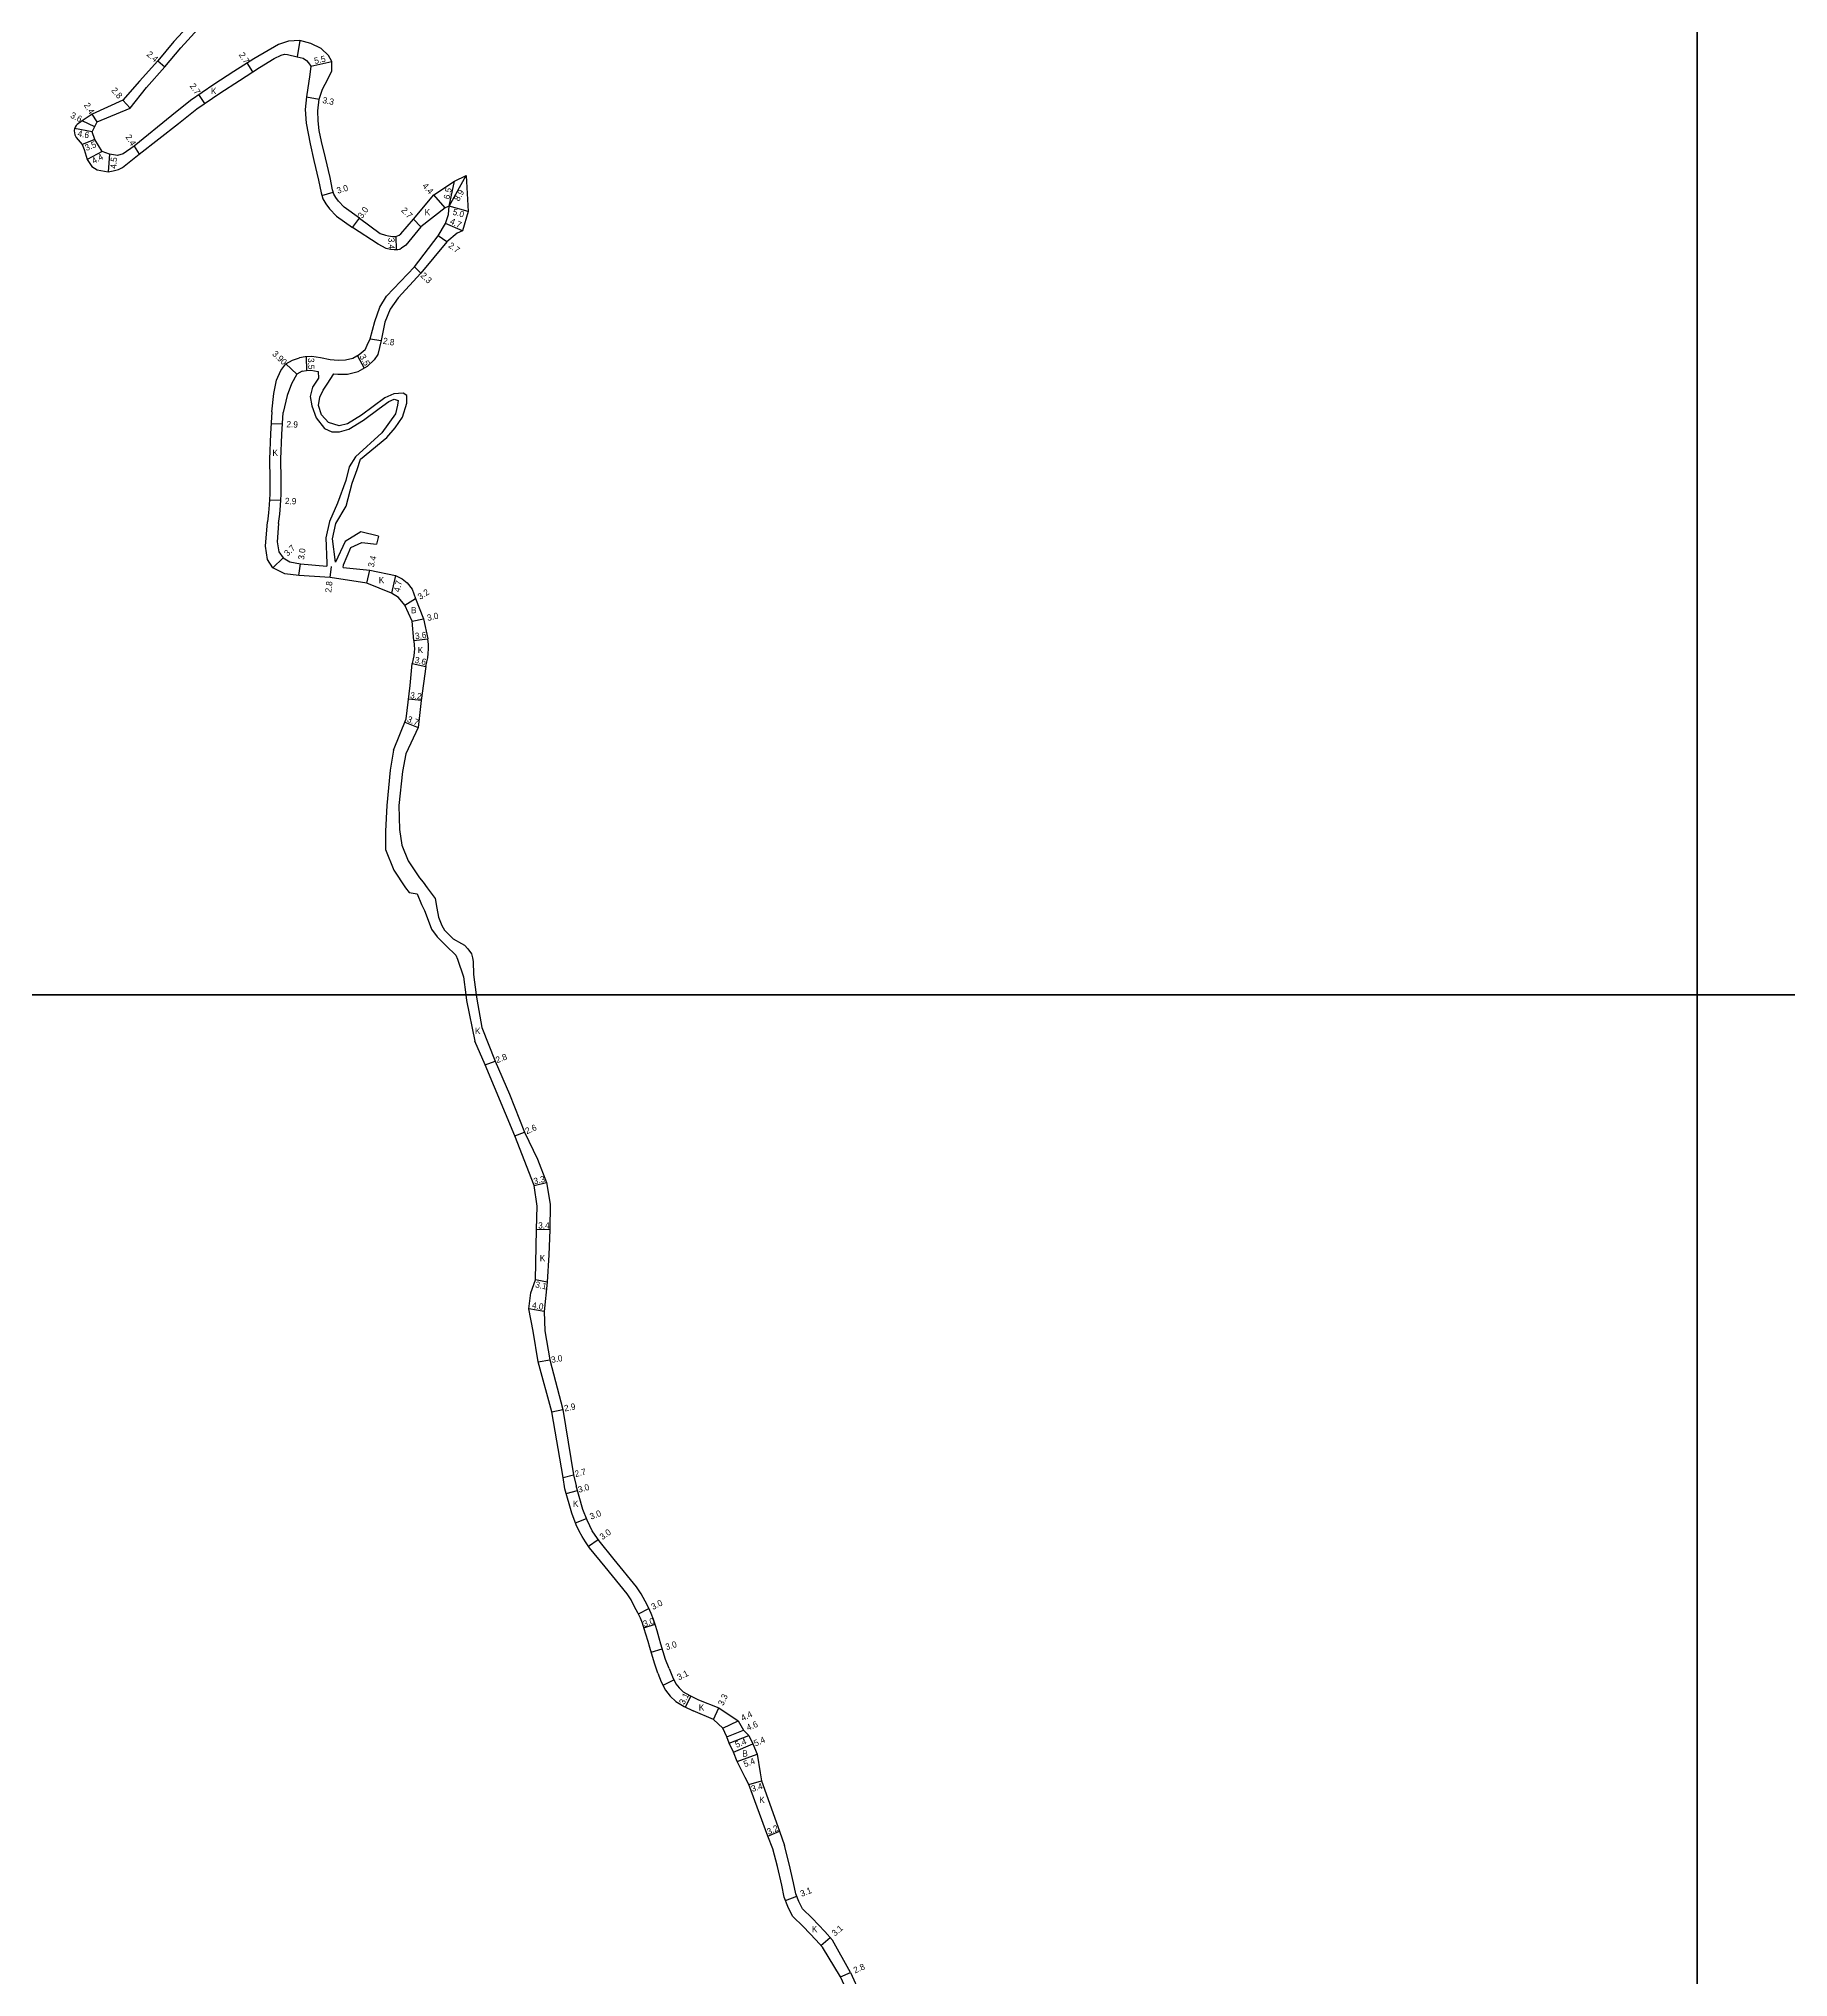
# Model space of a CAD drawing. Header units: metres. Extents: x 4000 to 8000, y -96000 to -93000.
# Drawn here: x 5177.1 to 5623.2, y -94450.6 to -93956.2 of the extents above; entities that cross this region are included whole.
import ezdxf

# ---------------------------------------------------------------- set-up
doc = ezdxf.new("R2010")
doc.units = ezdxf.units.M
doc.header["$LTSCALE"] = 2.5
for name, color, linetype in [('図郭', 7, 'Continuous'), ('幅員', 7, 'Continuous'), ('舗装', 7, 'Continuous'), ('道路', 7, 'Continuous')]:
    doc.layers.add(name, color=color, linetype=linetype)
doc.styles.get("Standard").update_dxf_attribs({"font": ''})
doc.styles.get('Standard').set_extended_font_data('@MS PGothic')

msp = doc.modelspace()

# ---------------------------------------------------------------- linework, layer by layer
at = {"layer": '図郭'}
for points in [[(4800, -94200), (5600, -94200), (5600, -93600), (4800, -93600)], [(5600, -94200), (6400, -94200), (6400, -93600), (5600, -93600)], [(4800, -94800), (5600, -94800), (5600, -94200), (4800, -94200)], [(5600, -94800), (6400, -94800), (6400, -94200), (5600, -94200)]]:
    msp.add_lwpolyline(points, close=True, dxfattribs=at)
at = {"layer": '幅員'}
for points in [[(5243.67, -93956.67), (5243.01, -93960.82)], [(5207.46, -93961.84), (5209.28, -93963.41)], [(5231.69, -93964.69), (5230.23, -93962.42)], [(5246.45, -93963.24), (5251.81, -93962.02)], [(5198.56, -93971.86), (5200.4, -93973.97)], [(5219.49, -93972.71), (5217.96, -93970.49)], [(5245.37, -93971.01), (5248.61, -93971.64)], [(5191.39, -93978.72), (5188.16, -93977.14)], [(5192.02, -93977.46), (5190.73, -93975.43)], [(5190.77, -93979.99), (5186.25, -93979.14)], [(5191.45, -93981.94), (5188.2, -93983.24)], [(5193.3, -93984.96), (5189.43, -93987.05)], [(5195.15, -93985.66), (5194.81, -93990.15)], [(5201.42, -93983.6), (5202.69, -93985.64)], [(5281.76, -93998.9), (5286.1, -93991.13)], [(5281.76, -93998.9), (5283.09, -93992.53)], [(5249.31, -93996.25), (5252.18, -93995.37)], [(5280.72, -93999.32), (5277.81, -93996.03)], [(5257.15, -94004.4), (5258.88, -94001.95)], [(5274.52, -94004.19), (5272.66, -94002.23)], [(5286.57, -94000.25), (5281.76, -93998.9)], [(5268.13, -94006.68), (5268.21, -94010.08)], [(5281.14, -94008.06), (5278.96, -94006.47)], [(5285.13, -94005.23), (5280.84, -94003.32)], [(5274.54, -94015.98), (5272.88, -94014.4)], [(5245.49, -94040.8), (5245.4, -94037.31)], [(5258.38, -94037.13), (5260.06, -94040.2)], [(5261.65, -94032.73), (5264.41, -94033.22)], [(5242.94, -94041.78), (5240.1, -94039.1)], [(5236.35, -94054.32), (5239.24, -94054.47)], [(5238.84, -94074), (5235.94, -94073.93)], [(5236.79, -94091.18), (5239.44, -94088.59)], [(5243.46, -94093.14), (5243.86, -94090.17)], [(5251.44, -94093.61), (5251.79, -94090.83)], [(5260.73, -94095.03), (5261.57, -94091.73)], [(5268.07, -94093.09), (5267.09, -94097.63)], [(5270.49, -94100.7), (5273.18, -94098.95)], [(5272.29, -94104.77), (5275.22, -94104.12)], [(5272.71, -94109.7), (5276.29, -94109.28)], [(5272.31, -94115.52), (5275.81, -94116.33)], [(5274.58, -94124.99), (5271.4, -94124.61)], [(5270.46, -94130.47), (5273.89, -94131.86)], [(5290.9, -94217.93), (5293.52, -94216.93)], [(5298.53, -94236.03), (5300.93, -94235.03)], [(5303.41, -94248.63), (5306.62, -94247.87)], [(5307.46, -94259.95), (5304.06, -94259.91)], [(5306.78, -94273.32), (5303.75, -94272.7)], [(5305.99, -94280.75), (5302.05, -94280.08)], [(5304.49, -94293.63), (5307.45, -94293.14)], [(5307.9, -94306.38), (5310.74, -94305.8)], [(5310.84, -94323.12), (5313.46, -94322.47)], [(5311.61, -94327.24), (5314.49, -94326.42)], [(5313.96, -94334.68), (5316.76, -94333.6)], [(5317.29, -94340.66), (5319.74, -94338.92)], [(5330.01, -94357.86), (5332.7, -94356.54)], [(5331.43, -94361.48), (5334.27, -94360.53)], [(5333.24, -94367.64), (5336.11, -94366.77)], [(5336.29, -94376.07), (5339.06, -94374.68)], [(5342.03, -94381.66), (5343.39, -94378.88)], [(5349.14, -94384.85), (5350.56, -94381.87)], [(5351.52, -94387.07), (5355.49, -94385.16)], [(5352.53, -94389.29), (5356.77, -94387.51)], [(5353.13, -94390.87), (5358.15, -94388.9)], [(5354.24, -94393.16), (5359.22, -94391.06)], [(5355.22, -94395.53), (5360.3, -94393.69)], [(5358.13, -94401.43), (5361.38, -94400.44)], [(5363.04, -94414.54), (5365.98, -94413.28)], [(5367.5, -94430.99), (5370.4, -94429.88)], [(5376.56, -94442.49), (5378.91, -94440.46)], [(5381.56, -94450.49), (5384.12, -94449.37)]]:
    msp.add_lwpolyline(points, dxfattribs=at)
at = {"layer": '舗装'}
for points in [[(5268.07, -94093.09), (5267.09, -94097.63)], [(5272.71, -94109.7), (5276.29, -94109.28)], [(5272.31, -94115.52), (5275.81, -94116.33)], [(5349.14, -94384.85), (5350.56, -94381.87)], [(5358.13, -94401.43), (5361.38, -94400.44)]]:
    msp.add_lwpolyline(points, dxfattribs=at)
at = {"layer": '道路'}
for points in [[(5222.62, -93944.85), (5220.22, -93947.64), (5216.04, -93952.07), (5211.54, -93956.97), (5207.46, -93961.84), (5202.83, -93967.03)], [(5204.62, -93968.63), (5209.28, -93963.41), (5213.34, -93958.55), (5217.8, -93953.71), (5222, -93949.25), (5224.4, -93946.6)], [(5249.22, -93982.4), (5248.61, -93979.66), (5248.34, -93977.17), (5248.28, -93974.62), (5248.61, -93971.64), (5249.43, -93969.09), (5250.82, -93966.58), (5251.83, -93964.46), (5251.81, -93962.02), (5250.99, -93960.47), (5249.15, -93958.74), (5246.51, -93957.48), (5243.67, -93956.67), (5240.78, -93956.87), (5238.28, -93957.72), (5231.94, -93961.32)], [(5231.94, -93961.32), (5226.85, -93964.59), (5221.76, -93967.87), (5215.79, -93971.98), (5211.04, -93975.78)], [(5233.4, -93963.59), (5237.13, -93961.3), (5238.94, -93960.44), (5239.78, -93960.2), (5240.55, -93960.28), (5243.01, -93960.82), (5244.54, -93961.21), (5245.42, -93961.81), (5245.93, -93962.4), (5246.45, -93963.24), (5246.2, -93965.35), (5245.37, -93971.01), (5245, -93974.24), (5245.27, -93977.8), (5246.3, -93983.07)], [(5202.83, -93967.03), (5198.56, -93971.86), (5190.73, -93975.43), (5188.16, -93977.14), (5186.92, -93978.08), (5186.64, -93978.39), (5186.42, -93978.81), (5186.25, -93979.14), (5186.18, -93979.69), (5186.23, -93980.25), (5186.35, -93980.73), (5186.69, -93981.46), (5188.2, -93983.24), (5188.72, -93984.52), (5189.43, -93987.05), (5190.65, -93988.81), (5191.99, -93989.65), (5194.81, -93990.15), (5196.12, -93989.95), (5197.46, -93989.6), (5198.5, -93989.06), (5202.69, -93985.64), (5212.73, -93977.89)], [(5212.73, -93977.89), (5217.4, -93974.15), (5223.26, -93970.11), (5228.31, -93966.86), (5233.4, -93963.59)], [(5211.04, -93975.78), (5201.42, -93983.6), (5198.63, -93985.56), (5197.18, -93986), (5195.15, -93985.66), (5193.3, -93984.96), (5191.45, -93981.94), (5190.77, -93979.99), (5192.02, -93977.46), (5200.4, -93973.97), (5204.62, -93968.63)], [(5246.3, -93983.07), (5247.27, -93987.29), (5248.48, -93992.29), (5249.08, -93995.5), (5249.56, -93997.09), (5250.31, -93998.37), (5251.21, -93999.61), (5253.01, -94001.47), (5257.15, -94004.4)], [(5258.88, -94001.95), (5254.97, -93999.19), (5253.51, -93997.68), (5252.83, -93996.73), (5252.33, -93995.88), (5252, -93994.78), (5251.41, -93991.66), (5250.19, -93986.6), (5249.22, -93982.4)], [(5258.88, -94001.95), (5264.16, -94005.86), (5265.52, -94006.3), (5266.31, -94006.52), (5267.33, -94006.64), (5268.13, -94006.68), (5268.97, -94006.29), (5269.44, -94005.99), (5272.66, -94002.23), (5277.81, -93996.03), (5283.09, -93992.53), (5286.1, -93991.13), (5286.57, -94000.25), (5285.13, -94005.23), (5283.79, -94005.82), (5281.14, -94008.06), (5274.54, -94015.98), (5268.75, -94022.27), (5266.72, -94025.22), (5265.38, -94028.5), (5264.41, -94033.22), (5263.55, -94036.77), (5262.67, -94038.12)], [(5260.31, -94035.54), (5260.89, -94034.41), (5261.65, -94032.73), (5262.83, -94028.32), (5264.11, -94024.72), (5265.82, -94021.9), (5272.88, -94014.4), (5278.96, -94006.47), (5280.84, -94003.32), (5281.6, -94001.03), (5281.76, -93998.9), (5280.72, -93999.32), (5274.52, -94004.19), (5270.69, -94008.84), (5269.62, -94009.68), (5269.16, -94009.96), (5268.66, -94010.07), (5267.77, -94010.09), (5266.77, -94010.01), (5265.66, -94009.73), (5263.66, -94008.58), (5257.15, -94004.4)], [(5260.31, -94035.54), (5258.85, -94036.87), (5257.23, -94037.78), (5255.35, -94038.24), (5253.47, -94038.3), (5251.39, -94038.08), (5248.91, -94037.6), (5246.7, -94037.28), (5245.04, -94037.31), (5243.57, -94037.61)], [(5236.56, -94051.38), (5237.02, -94046.73), (5237.77, -94043.29), (5238.8, -94040.85), (5240.1, -94039.1), (5241.8, -94038.18), (5243.57, -94037.61)], [(5244.27, -94041.04), (5242.94, -94041.78), (5241.54, -94044.21), (5240.47, -94047.17), (5239.45, -94051.58)], [(5244.27, -94041.04), (5245.42, -94040.81), (5246.48, -94040.79), (5248.33, -94041.06)], [(5248.33, -94041.06), (5248.44, -94042.79), (5246.91, -94045.07), (5246.33, -94047.49), (5246.75, -94049.86), (5247.82, -94052.91), (5249.97, -94055.6), (5251.83, -94056.49), (5253.8, -94056.47), (5256.16, -94055.83), (5259.88, -94053.51), (5263.95, -94050.55), (5266.4, -94048.75), (5267.74, -94048.11), (5268.77, -94048.51), (5268.56, -94049.64), (5268.05, -94051.85), (5264.59, -94056.75), (5257.91, -94062.84), (5256.22, -94065.38), (5255.45, -94068.92), (5253.28, -94074.66), (5251.25, -94079.34), (5250.32, -94083.49), (5250.56, -94089.96), (5250.57, -94090.73)], [(5263.73, -94083.09), (5259.24, -94082), (5255.23, -94084.44), (5252.74, -94089.67), (5252, -94083.76), (5252.88, -94079.83), (5255.46, -94075.4), (5257.01, -94069.6), (5258.31, -94066.08), (5259.15, -94063.48), (5265.85, -94057.89), (5268.03, -94055.43), (5269.85, -94052.71), (5270.93, -94049.17), (5271, -94047.18), (5270.07, -94046.62), (5267.61, -94046.81), (5265.35, -94047.8), (5259.39, -94052.2), (5255.87, -94054.46), (5253.7, -94054.95), (5250.98, -94054.11), (5249.2, -94052.13), (5248.45, -94049.76), (5248.75, -94047.65), (5249.59, -94045.88), (5250.69, -94044.28), (5252.39, -94041.7)], [(5252.39, -94041.7), (5253.34, -94041.8), (5255.82, -94041.73), (5258.53, -94041.06), (5260.91, -94039.73), (5262.67, -94038.12)], [(5236.56, -94051.38), (5236.16, -94056.96), (5235.91, -94063.43), (5236.01, -94068.66), (5236.01, -94070.79), (5235.99, -94072.37), (5235.95, -94073.69), (5235.9, -94075.07), (5235.71, -94077.12), (5235.4, -94079.43)], [(5238.27, -94079.83), (5238.6, -94077.45), (5238.79, -94075.26), (5238.85, -94073.79), (5238.89, -94072.43), (5238.91, -94070.81), (5238.91, -94068.63), (5238.81, -94063.46), (5239.06, -94057.12), (5239.45, -94051.58)], [(5251.44, -94093.61), (5243.46, -94093.14), (5239.82, -94092.65), (5236.79, -94091.18), (5235.47, -94088.99), (5234.95, -94085.62), (5235.4, -94079.43)], [(5238.27, -94079.83), (5237.94, -94084.5), (5238.29, -94087.07), (5239.44, -94088.59), (5241.14, -94089.64), (5243.86, -94090.17), (5250.57, -94090.73)], [(5254.77, -94091.11), (5254.83, -94090.37), (5256.69, -94085.95), (5259.52, -94084.68), (5263.23, -94085.13)], [(5263.73, -94083.09), (5263.23, -94085.13)], [(5254.77, -94091.11), (5261.57, -94091.73), (5268.07, -94093.09), (5269.77, -94093.96), (5271.09, -94095.01), (5272.31, -94096.63), (5273.18, -94098.95), (5275.22, -94104.12), (5276.29, -94109.28)], [(5272.71, -94109.7), (5272.29, -94104.77), (5270.49, -94100.7), (5268.83, -94098.76), (5267.09, -94097.63), (5260.73, -94095.03), (5251.44, -94093.61)], [(5272.71, -94109.7), (5272.86, -94110.95), (5272.89, -94111.78), (5272.83, -94112.67), (5272.72, -94113.59), (5272.58, -94114.36), (5272.31, -94115.52)], [(5275.81, -94116.33), (5276.1, -94115.1), (5276.28, -94114.13), (5276.42, -94112.99), (5276.49, -94111.84), (5276.45, -94110.68), (5276.29, -94109.28)], [(5267.58, -94137.61), (5270.8, -94129.63), (5271.82, -94121.14), (5272.31, -94115.52)], [(5275.81, -94116.33), (5274.58, -94124.99), (5273.89, -94131.86), (5270.72, -94138.62)], [(5267.58, -94137.61), (5266.75, -94142.72), (5265.89, -94151.72), (5265.54, -94158.31), (5265.55, -94163.02), (5267.66, -94168.26), (5270.63, -94172.75), (5271.58, -94173.98), (5273.57, -94174.32), (5274.69, -94177.01), (5275.49, -94178.52), (5276.37, -94180.98), (5277.24, -94183.33), (5278.74, -94185.24), (5281.03, -94187.52), (5283.49, -94189.96), (5283.9, -94190.98), (5285.45, -94195.46), (5286.02, -94200)], [(5270.72, -94138.62), (5269.84, -94143.05), (5268.9, -94151.72), (5269.13, -94157.86), (5269.73, -94161.88), (5271.32, -94165.83), (5274.21, -94170.19), (5275.1, -94171.34), (5276.13, -94172.75), (5278.17, -94175.48), (5278.63, -94177.93), (5279.07, -94180.22), (5279.87, -94182.35), (5280.61, -94183.58), (5282.79, -94185.74), (5284.91, -94186.98), (5285.63, -94187.41), (5286.54, -94188.27), (5287.43, -94189.59), (5287.69, -94190.58), (5287.85, -94191.58), (5288, -94194.86), (5288.64, -94200)], [(5286.02, -94200), (5286.2, -94201.47), (5288.29, -94211.82)], [(5288.64, -94200), (5288.78, -94201.15), (5290.12, -94208.37)], [(5290.12, -94208.37), (5293.52, -94216.93), (5297.12, -94225.39), (5300.93, -94235.03), (5304.31, -94241.96), (5306.62, -94247.87), (5307.53, -94253.41), (5307.46, -94259.95), (5307.19, -94266.38), (5306.78, -94273.32), (5305.99, -94280.75), (5306.18, -94285.74), (5307.45, -94293.14), (5310.74, -94305.8), (5313.46, -94322.47), (5314.15, -94325.23)], [(5311.27, -94326.05), (5310.84, -94323.12), (5307.9, -94306.38), (5304.49, -94293.63), (5303.16, -94285.78), (5302.05, -94280.08), (5302.6, -94276.01), (5303.75, -94272.7), (5304.06, -94259.91), (5304.19, -94253.94), (5303.41, -94248.63), (5298.53, -94236.03), (5290.9, -94217.93), (5288.29, -94211.82)], [(5334.98, -94373), (5334.08, -94370.43), (5332.89, -94366.48), (5332.47, -94364.95), (5331.9, -94363.07), (5331.52, -94361.75), (5331.04, -94360.3), (5330.54, -94358.95), (5329.9, -94357.64), (5329.06, -94356.09), (5328.13, -94354.34), (5327.11, -94352.78), (5321.53, -94345.94), (5317.57, -94341.05), (5316.49, -94339.52), (5315.66, -94338.19), (5314.93, -94336.82), (5314.15, -94335.17), (5313.03, -94332.24), (5311.27, -94326.05)], [(5337.86, -94371.85), (5336.95, -94369.55), (5335.77, -94365.64), (5335.35, -94364.12), (5334.78, -94362.21), (5334.38, -94360.86), (5333.87, -94359.32), (5333.3, -94357.77), (5332.56, -94356.27), (5331.7, -94354.68), (5330.72, -94352.82), (5329.53, -94351), (5323.85, -94344.05), (5319.97, -94339.24), (5318.99, -94337.86), (5318.26, -94336.69), (5317.61, -94335.47), (5316.91, -94333.99), (5315.88, -94331.29), (5314.15, -94325.23)], [(5334.98, -94373), (5335.86, -94375.2), (5336.95, -94377.39), (5338.12, -94378.87), (5339.54, -94380.25), (5341.67, -94381.48), (5344.02, -94382.63)], [(5337.86, -94371.85), (5338.69, -94373.93), (5339.58, -94375.72), (5340.43, -94376.79), (5341.43, -94377.77), (5343.13, -94378.75), (5345.38, -94379.85)], [(5364.29, -94417.78), (5363.04, -94414.54), (5358.13, -94401.43), (5357.23, -94399.6), (5355.22, -94395.53), (5354.24, -94393.16), (5353.13, -94390.87), (5352.53, -94389.29), (5351.52, -94387.07), (5349.14, -94384.85), (5344.02, -94382.63)], [(5345.38, -94379.85), (5350.56, -94381.87), (5355.49, -94385.16), (5356.77, -94387.51), (5358.15, -94388.9), (5359.22, -94391.06), (5360.3, -94393.69), (5361.06, -94398.46), (5361.38, -94400.44), (5365.98, -94413.28), (5367.29, -94416.99)], [(5381.56, -94450.49), (5376.93, -94442.91), (5375.27, -94440.99), (5372.09, -94437.72), (5369.29, -94434.97), (5368.09, -94432.52), (5367.18, -94430.16), (5366.56, -94427.09), (5365.48, -94422.33), (5364.29, -94417.78)], [(5384.12, -94449.37), (5379.47, -94441.11), (5377.56, -94438.9), (5374.29, -94435.53), (5371.84, -94433.13), (5370.93, -94431.28), (5370.17, -94429.29), (5369.59, -94426.44), (5368.49, -94421.6), (5367.29, -94416.99)], [(5403.06, -94527.4), (5399.2, -94518.07), (5390.03, -94502.55), (5385.02, -94494.99), (5381.45, -94489.35), (5380.95, -94485.94), (5381.3, -94482.45), (5383.12, -94476.81), (5384.68, -94468.34), (5384.47, -94464.63), (5384.84, -94459.5), (5383.94, -94455.6), (5381.56, -94450.49)], [(5384.12, -94449.37), (5386.59, -94454.75), (5387.68, -94458.89), (5388.29, -94461.68), (5388.67, -94464.71), (5388.43, -94468.91), (5387.85, -94472.88), (5386.53, -94477.62), (5385.55, -94482.36), (5385.22, -94485.23), (5385.23, -94488.05), (5388.05, -94493.04), (5392.28, -94501.26), (5402.64, -94516.45), (5404.06, -94519), (5404.85, -94521.07), (5405.19, -94522.72), (5405.54, -94526.34)]]:
    msp.add_lwpolyline(points, dxfattribs=at)

# ---------------------------------------------------------------- texts
at = {"layer": '幅員'}
for s, rotation, p in [('2.4', 319.1734, (5204.49, -93960.44)), ('2.7', 302.7365, (5228.05, -93960.32)), ('5.5', 12.8499, (5247.55, -93962.69)), ('2.7', 304.5435, (5215.52, -93968.27)), ('2.4', 302.3723, (5188.55, -93973.17)), ('2.8', 311.1067, (5195.49, -93969.48)), ('3.3', 349.0111, (5249.36, -93972.61)), ('3.6', 333.8528, (5185.03, -93976.27)), ('4.6', 349.3765, (5186.93, -93981.11)), ('3.5', 21.7558, (5189.24, -93984.87)), ('2.4', 301.8822, (5199.15, -93981.26)), ('4.4', 28.4639, (5191.14, -93988.21)), ('4.5', 85.6413, (5196.89, -93989.42)), ('3.0', 16.9734, (5253.36, -93995.77)), ('4.4', 311.5632, (5274.8, -93993.85)), ('6.5', 78.1875, (5281.86, -93997.27)), ('8.9', 60.8133, (5284.26, -93997.81)), ('3.0', 54.7596, (5259.62, -94002.2)), ('2.7', 313.3488, (5269.41, -94000.11)), ('4.7', 335.9323, (5281.8, -94003.36)), ('5.0', 344.2624, (5282.53, -94001.07)), ('3.4', 271.4223, (5266.24, -94006.99)), ('2.7', 323.826, (5281.39, -94009.29)), ('2.3', 316.3388, (5274.31, -94016.78)), ('2.8', 350.0082, (5264.77, -94033.99)), ('3.90', 316.6206, (5236.51, -94036.77)), ('3.5', 298.7105, (5258.84, -94037.26)), ('3.5', 271.4734, (5245.75, -94037.67)), ('2.9', 356.9744, (5240.24, -94055.28)), ('2.9', 358.4785, (5239.86, -94074.89)), ('3.7', 44.2926, (5240.61, -94088.31)), ('3.0', 82.402, (5244.77, -94089.17)), ('3.4', 75.6947, (5262.52, -94091.14)), ('2.8', 82.9677, (5251.68, -94097.55)), ('4.7', 77.7719, (5269.15, -94097.44)), ('3.2', 32.9981, (5274.39, -94099.35)), ('3.0', 12.6198, (5276.31, -94104.71)), ('3.6', 6.7417, (5273.14, -94109.36)), ('3.6', 346.9256, (5272.84, -94115.33)), ('3.2', 353.1852, (5271.75, -94124.4)), ('3.7', 337.9776, (5270.89, -94130.35)), ('2.8', 20.9025, (5293.98, -94217.48)), ('2.6', 22.7258, (5301.56, -94235.6)), ('3.3', 13.284, (5303.49, -94248.39)), ('3.4', 359.326, (5304.45, -94259.62)), ('3.1', 348.3131, (5303.61, -94274.62)), ('4.0', 350.4435, (5302.79, -94279.91)), ('3.0', 9.4778, (5307.89, -94293.91)), ('2.9', 11.5989, (5311.25, -94306.3)), ('2.7', 13.879, (5313.98, -94323.02)), ('3.0', 15.8757, (5314.85, -94327.03)), ('3.0', 20.9064, (5317.97, -94333.89)), ('3.0', 35.2791, (5320.84, -94339.11)), ('3.0', 26.2653, (5333.75, -94356.91)), ('3.0', 18.2807, (5331.49, -94361.27)), ('3.0', 16.8322, (5337.18, -94367.16)), ('3.1', 26.5337, (5340.36, -94374.88)), ('3.1', 63.905, (5341.71, -94381.17)), ('3.3', 64.5324, (5351.64, -94381.45)), ('4.4', 25.7517, (5356.62, -94385.29)), ('4.6', 22.7432, (5357.97, -94387.73)), ('5.4', 21.4195, (5355.05, -94392.07)), ('5.4', 22.8394, (5359.84, -94391.72)), ('5.4', 19.9313, (5357.16, -94397.02)), ('3.4', 16.9526, (5359.06, -94403.32)), ('3.2', 23.2714, (5363.2, -94414.26)), ('3.1', 20.9707, (5371.64, -94430.06)), ('3.1', 40.7701, (5380.15, -94440.19)), ('2.8', 23.6646, (5385.27, -94449.6))]:
    msp.add_text(s, height=1.6, rotation=rotation, dxfattribs=at).set_placement(p)
at = {"layer": '舗装'}
for s, p in [('K', (5221.02, -93970.35)), ('K', (5275.51, -94001.25)), ('K', (5236.7, -94062.6)), ('K', (5263.81, -94095.07)), ('B', (5272.03, -94102.72)), ('K', (5273.76, -94112.91)), ('K', (5288.35, -94210.04)), ('K', (5304.86, -94267.98)), ('K', (5313.32, -94330.61)), ('K', (5345.42, -94382.56)), ('B', (5356.52, -94394.29)), ('K', (5360.82, -94406.11)), ('K', (5374.24, -94439.06))]:
    msp.add_text(s, height=1.6, dxfattribs=at).set_placement(p)

doc.saveas('drawing.dxf')
